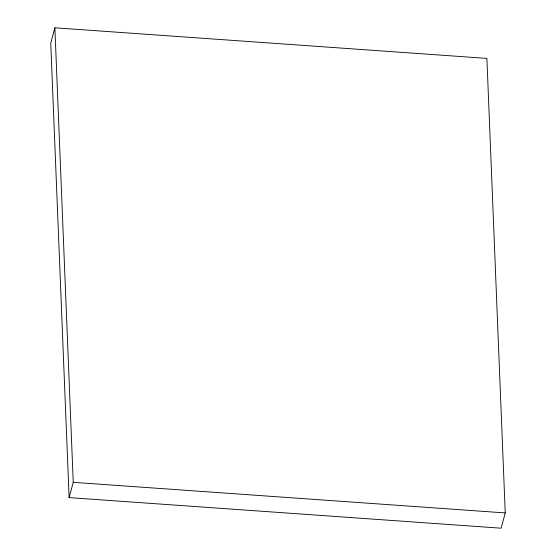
<?xml version="1.0" encoding="UTF-8"?>
<svg xmlns="http://www.w3.org/2000/svg" width="556" height="556" viewBox="0 0 556 556"><rect width="100%" height="100%" fill="white"/><g stroke="black" fill="none" stroke-linecap="round" stroke-linejoin="round"><path stroke-width="0.83" d="M54.877 27.8L50.756 43.076L69.111 497.606L501.123 528.2L505.244 512.924L486.889 58.394L54.877 27.8L73.239 482.33L69.111 497.606M73.239 482.33L505.244 512.924"/></g></svg>
